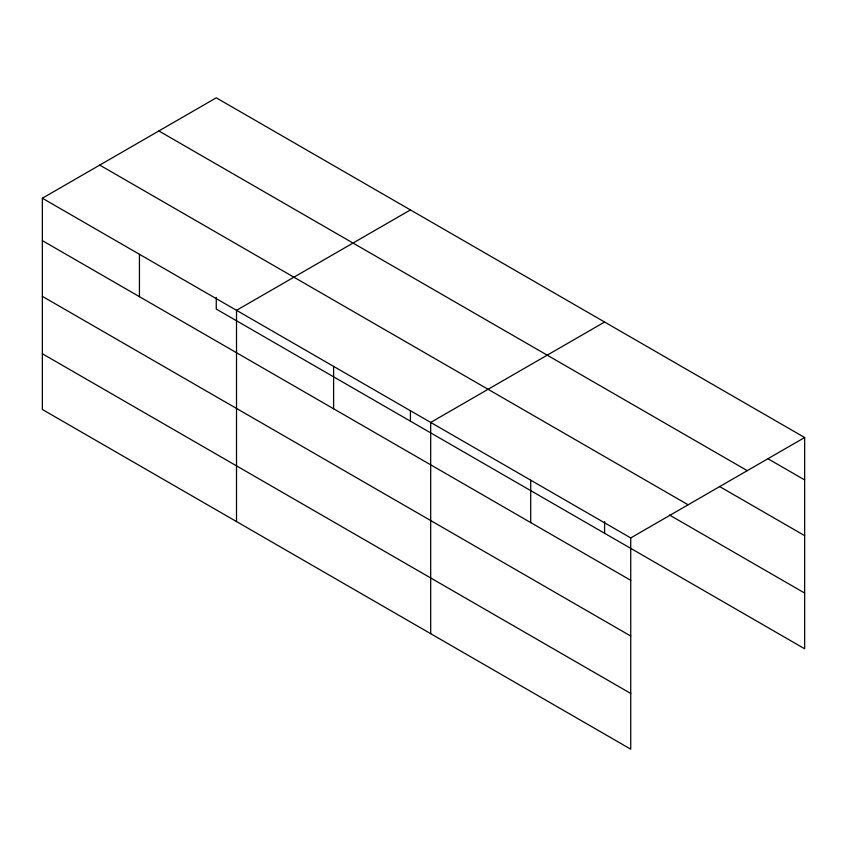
<?xml version="1.0" encoding="UTF-8"?>
<svg xmlns="http://www.w3.org/2000/svg" width="847" height="847" viewBox="0 0 847 847"><rect width="100%" height="100%" fill="white"/><g stroke="black" fill="none" stroke-linecap="round" stroke-linejoin="round"><path stroke-width="1.27" d="M630.74 636.044L630.74 537.93L42.35 198.23L42.35 409.472L630.74 749.182L630.74 636.044L42.35 296.344M216.26 297.403L216.26 309.07L804.65 648.77L804.65 437.528L216.26 97.818L42.35 198.23M410.424 209.918L236.514 310.33L236.514 521.583M604.599 322.029L430.689 422.431L430.689 633.683M630.74 537.93L804.65 437.528M768.282 458.926L804.65 479.921M158.865 130.957L747.255 470.657M719.399 486.422L804.65 535.643M99.745 165.091L688.135 504.801M669.384 514.955L804.65 593.048M42.35 240.622L630.74 580.322M42.35 353.75L630.74 693.46M604.599 521.614L604.599 533.271M530.709 480.185L530.709 522.578M410.424 410.806L410.424 421.171M333.602 366.38L333.602 408.773M139.437 254.28L139.437 296.672"/></g></svg>
